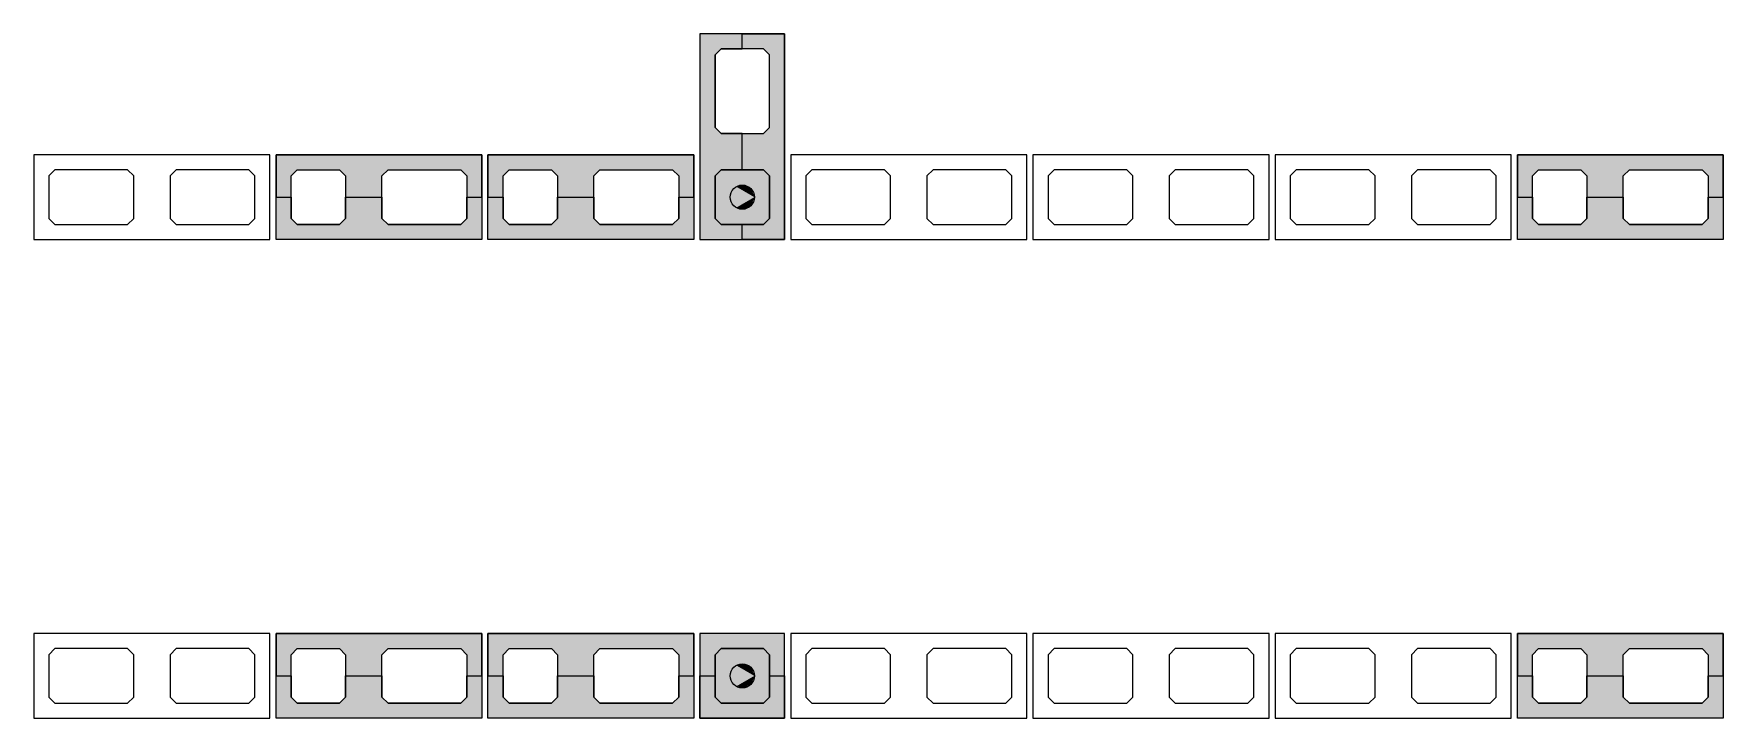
# Model space of a CAD drawing. Extents: x -1.9 to 86, y -1.5 to 60.9.
# Drawn here: x 10.45 to 16.03, y 42.48 to 44.74 of the extents above; entities that cross this region are included whole.
import ezdxf

# ---------------------------------------------------------------- set-up
doc = ezdxf.new("R2010")
doc.units = 0
doc.header["$MEASUREMENT"] = 0
for name, color, linetype in [('PENA_01', 1, 'CONTINUOUS'), ('PENA_02', 2, 'CONTINUOUS'), ('PENA_03', 3, 'CONTINUOUS'), ('PENA_11', 252, 'CONTINUOUS'), ('PENA_21', 100, 'CONTINUOUS'), ('PENA_28', 135, 'CONTINUOUS')]:
    doc.layers.add(name, color=color, linetype=linetype)

msp = doc.modelspace()

# ---------------------------------------------------------------- linework, layer by layer
at = {"layer": 'PENA_01', "linetype": 'Continuous'}
for points in [[(12.8789, 44.4316), (12.8789, 44.6716), (12.8589, 44.6916), (12.7189, 44.6916), (12.6989, 44.6716), (12.6989, 44.4316), (12.7189, 44.4116), (12.8589, 44.4116), (12.8789, 44.4316)], [(10.7789, 44.2716), (10.7589, 44.2916), (10.5189, 44.2916), (10.4989, 44.2716), (10.4989, 44.1316), (10.5189, 44.1116), (10.7589, 44.1116), (10.7789, 44.1316), (10.7789, 44.2716)], [(11.1789, 44.2716), (11.1589, 44.2916), (10.9189, 44.2916), (10.8989, 44.2716), (10.8989, 44.1316), (10.9189, 44.1116), (11.1589, 44.1116), (11.1789, 44.1316), (11.1789, 44.2716)], [(11.3189, 44.2916), (11.4589, 44.2916), (11.4789, 44.2716), (11.4789, 44.1316), (11.4589, 44.1116), (11.3189, 44.1116), (11.2989, 44.1316), (11.2989, 44.2716), (11.3189, 44.2916)], [(11.6189, 44.2916), (11.8589, 44.2916), (11.8789, 44.2716), (11.8789, 44.1316), (11.8589, 44.1116), (11.6189, 44.1116), (11.5989, 44.1316), (11.5989, 44.2716), (11.6189, 44.2916)], [(12.0189, 44.2916), (12.1589, 44.2916), (12.1789, 44.2716), (12.1789, 44.1316), (12.1589, 44.1116), (12.0189, 44.1116), (11.9989, 44.1316), (11.9989, 44.2716), (12.0189, 44.2916)], [(12.3189, 44.2916), (12.5589, 44.2916), (12.5789, 44.2716), (12.5789, 44.1316), (12.5589, 44.1116), (12.3189, 44.1116), (12.2989, 44.1316), (12.2989, 44.2716), (12.3189, 44.2916)], [(12.8789, 44.1316), (12.8789, 44.2716), (12.8589, 44.2916), (12.7189, 44.2916), (12.6989, 44.2716), (12.6989, 44.1316), (12.7189, 44.1116), (12.8589, 44.1116), (12.8789, 44.1316)], [(13.2789, 44.2716), (13.2589, 44.2916), (13.0189, 44.2916), (12.9989, 44.2716), (12.9989, 44.1316), (13.0189, 44.1116), (13.2589, 44.1116), (13.2789, 44.1316), (13.2789, 44.2716)], [(13.6789, 44.2716), (13.6589, 44.2916), (13.4189, 44.2916), (13.3989, 44.2716), (13.3989, 44.1316), (13.4189, 44.1116), (13.6589, 44.1116), (13.6789, 44.1316), (13.6789, 44.2716)], [(14.0789, 44.2716), (14.0589, 44.2916), (13.8189, 44.2916), (13.7989, 44.2716), (13.7989, 44.1316), (13.8189, 44.1116), (14.0589, 44.1116), (14.0789, 44.1316), (14.0789, 44.2716)], [(14.4789, 44.2716), (14.4589, 44.2916), (14.2189, 44.2916), (14.1989, 44.2716), (14.1989, 44.1316), (14.2189, 44.1116), (14.4589, 44.1116), (14.4789, 44.1316), (14.4789, 44.2716)], [(14.8789, 44.2716), (14.8589, 44.2916), (14.6189, 44.2916), (14.5989, 44.2716), (14.5989, 44.1316), (14.6189, 44.1116), (14.8589, 44.1116), (14.8789, 44.1316), (14.8789, 44.2716)], [(15.2789, 44.2716), (15.2589, 44.2916), (15.0189, 44.2916), (14.9989, 44.2716), (14.9989, 44.1316), (15.0189, 44.1116), (15.2589, 44.1116), (15.2789, 44.1316), (15.2789, 44.2716)], [(15.4189, 44.2916), (15.5589, 44.2916), (15.5789, 44.2716), (15.5789, 44.1316), (15.5589, 44.1116), (15.4189, 44.1116), (15.3989, 44.1316), (15.3989, 44.2716), (15.4189, 44.2916)], [(15.7189, 44.2916), (15.9589, 44.2916), (15.9789, 44.2716), (15.9789, 44.1316), (15.9589, 44.1116), (15.7189, 44.1116), (15.6989, 44.1316), (15.6989, 44.2716), (15.7189, 44.2916)], [(10.7789, 42.6895), (10.7589, 42.7095), (10.5189, 42.7095), (10.4989, 42.6895), (10.4989, 42.5495), (10.5189, 42.5295), (10.7589, 42.5295), (10.7789, 42.5495), (10.7789, 42.6895)], [(11.1789, 42.6895), (11.1589, 42.7095), (10.9189, 42.7095), (10.8989, 42.6895), (10.8989, 42.5495), (10.9189, 42.5295), (11.1589, 42.5295), (11.1789, 42.5495), (11.1789, 42.6895)], [(11.3189, 42.7095), (11.4589, 42.7095), (11.4789, 42.6895), (11.4789, 42.5495), (11.4589, 42.5295), (11.3189, 42.5295), (11.2989, 42.5495), (11.2989, 42.6895), (11.3189, 42.7095)], [(11.6189, 42.7095), (11.8589, 42.7095), (11.8789, 42.6895), (11.8789, 42.5495), (11.8589, 42.5295), (11.6189, 42.5295), (11.5989, 42.5495), (11.5989, 42.6895), (11.6189, 42.7095)], [(12.0189, 42.7095), (12.1589, 42.7095), (12.1789, 42.6895), (12.1789, 42.5495), (12.1589, 42.5295), (12.0189, 42.5295), (11.9989, 42.5495), (11.9989, 42.6895), (12.0189, 42.7095)], [(12.3189, 42.7095), (12.5589, 42.7095), (12.5789, 42.6895), (12.5789, 42.5495), (12.5589, 42.5295), (12.3189, 42.5295), (12.2989, 42.5495), (12.2989, 42.6895), (12.3189, 42.7095)], [(12.6989, 42.5495), (12.7189, 42.5295), (12.8589, 42.5295), (12.8789, 42.5495), (12.8789, 42.6895), (12.8589, 42.7095), (12.7189, 42.7095), (12.6989, 42.6895), (12.6989, 42.5495)], [(13.2789, 42.6895), (13.2589, 42.7095), (13.0189, 42.7095), (12.9989, 42.6895), (12.9989, 42.5495), (13.0189, 42.5295), (13.2589, 42.5295), (13.2789, 42.5495), (13.2789, 42.6895)], [(13.6789, 42.6895), (13.6589, 42.7095), (13.4189, 42.7095), (13.3989, 42.6895), (13.3989, 42.5495), (13.4189, 42.5295), (13.6589, 42.5295), (13.6789, 42.5495), (13.6789, 42.6895)], [(14.0789, 42.6895), (14.0589, 42.7095), (13.8189, 42.7095), (13.7989, 42.6895), (13.7989, 42.5495), (13.8189, 42.5295), (14.0589, 42.5295), (14.0789, 42.5495), (14.0789, 42.6895)], [(14.4789, 42.6895), (14.4589, 42.7095), (14.2189, 42.7095), (14.1989, 42.6895), (14.1989, 42.5495), (14.2189, 42.5295), (14.4589, 42.5295), (14.4789, 42.5495), (14.4789, 42.6895)], [(14.8789, 42.6895), (14.8589, 42.7095), (14.6189, 42.7095), (14.5989, 42.6895), (14.5989, 42.5495), (14.6189, 42.5295), (14.8589, 42.5295), (14.8789, 42.5495), (14.8789, 42.6895)], [(15.2789, 42.6895), (15.2589, 42.7095), (15.0189, 42.7095), (14.9989, 42.6895), (14.9989, 42.5495), (15.0189, 42.5295), (15.2589, 42.5295), (15.2789, 42.5495), (15.2789, 42.6895)], [(15.4189, 42.7095), (15.5589, 42.7095), (15.5789, 42.6895), (15.5789, 42.5495), (15.5589, 42.5295), (15.4189, 42.5295), (15.3989, 42.5495), (15.3989, 42.6895), (15.4189, 42.7095)], [(15.7189, 42.7095), (15.9589, 42.7095), (15.9789, 42.6895), (15.9789, 42.5495), (15.9589, 42.5295), (15.7189, 42.5295), (15.6989, 42.5495), (15.6989, 42.6895), (15.7189, 42.7095)]]:
    msp.add_lwpolyline(points, dxfattribs=at)
at = {"layer": 'PENA_02', "linetype": 'Continuous'}
for points in [[(12.9289, 44.0616), (12.9289, 44.7416), (12.6489, 44.7416), (12.6489, 44.0616), (12.9289, 44.0616)], [(11.2289, 44.3416), (10.4489, 44.3416), (10.4489, 44.0616), (11.2289, 44.0616), (11.2289, 44.3416)], [(11.2489, 44.3416), (11.9289, 44.3416), (11.9289, 44.0616), (11.2489, 44.0616), (11.2489, 44.3416)], [(11.9489, 44.3416), (12.6289, 44.3416), (12.6289, 44.0616), (11.9489, 44.0616), (11.9489, 44.3416)], [(13.7289, 44.3416), (12.9489, 44.3416), (12.9489, 44.0616), (13.7289, 44.0616), (13.7289, 44.3416)], [(14.5289, 44.3416), (13.7489, 44.3416), (13.7489, 44.0616), (14.5289, 44.0616), (14.5289, 44.3416)], [(15.3289, 44.3416), (14.5489, 44.3416), (14.5489, 44.0616), (15.3289, 44.0616), (15.3289, 44.3416)], [(15.3489, 44.3416), (16.0289, 44.3416), (16.0289, 44.0616), (15.3489, 44.0616), (15.3489, 44.3416)], [(11.2289, 42.7595), (10.4489, 42.7595), (10.4489, 42.4795), (11.2289, 42.4795), (11.2289, 42.7595)], [(11.2489, 42.7595), (11.9289, 42.7595), (11.9289, 42.4795), (11.2489, 42.4795), (11.2489, 42.7595)], [(11.9489, 42.7595), (12.6289, 42.7595), (12.6289, 42.4795), (11.9489, 42.4795), (11.9489, 42.7595)], [(12.6489, 42.4795), (12.9289, 42.4795), (12.9289, 42.7595), (12.6489, 42.7595), (12.6489, 42.4795)], [(13.7289, 42.7595), (12.9489, 42.7595), (12.9489, 42.4795), (13.7289, 42.4795), (13.7289, 42.7595)], [(14.5289, 42.7595), (13.7489, 42.7595), (13.7489, 42.4795), (14.5289, 42.4795), (14.5289, 42.7595)], [(15.3289, 42.7595), (14.5489, 42.7595), (14.5489, 42.4795), (15.3289, 42.4795), (15.3289, 42.7595)], [(15.3489, 42.7595), (16.0289, 42.7595), (16.0289, 42.4795), (15.3489, 42.4795), (15.3489, 42.7595)]]:
    msp.add_lwpolyline(points, dxfattribs=at)
at = {"layer": 'PENA_03', "linetype": 'Continuous'}
for points in [[(12.8789, 44.1316), (12.8589, 44.1116), (12.7189, 44.1116), (12.6989, 44.1316), (12.6989, 44.2716), (12.7189, 44.2916), (12.8589, 44.2916), (12.8789, 44.2716), (12.8789, 44.1316)], [(12.8789, 42.5495), (12.8589, 42.5295), (12.7189, 42.5295), (12.6989, 42.5495), (12.6989, 42.6895), (12.7189, 42.7095), (12.8589, 42.7095), (12.8789, 42.6895), (12.8789, 42.5495)]]:
    msp.add_lwpolyline(points, dxfattribs=at)
for centre in [(12.7889, 44.2016), (12.7889, 42.6195)]:
    msp.add_circle(centre, 0.04, dxfattribs=at)
for points in [[(12.8289, 44.2016), (12.7689, 44.2363), (12.7513, 44.2153)], [(12.8289, 44.2016), (12.7513, 44.2153), (12.7513, 44.188)], [(12.8289, 44.2016), (12.7513, 44.188), (12.7689, 44.167)], [(12.8289, 44.2016), (12.7958, 44.241), (12.7689, 44.2363)], [(12.8289, 44.2016), (12.7689, 44.167), (12.7958, 44.1622)], [(12.8289, 44.2016), (12.8195, 44.2273), (12.7958, 44.241)], [(12.8289, 44.2016), (12.7958, 44.1622), (12.8195, 44.1759)], [(12.8289, 44.2016), (12.8195, 44.1759), (12.8289, 44.2016)], [(12.8289, 42.6195), (12.7689, 42.6542), (12.7513, 42.6332)], [(12.8289, 42.6195), (12.7513, 42.6332), (12.7513, 42.6058)], [(12.8289, 42.6195), (12.7958, 42.6589), (12.7689, 42.6542)], [(12.8289, 42.6195), (12.8195, 42.6452), (12.7958, 42.6589)], [(12.8289, 42.6195), (12.7513, 42.6058), (12.7689, 42.5849)], [(12.8289, 42.6195), (12.7689, 42.5849), (12.7958, 42.5801)], [(12.8289, 42.6195), (12.7958, 42.5801), (12.8195, 42.5938)], [(12.8289, 42.6195), (12.8195, 42.5938), (12.8289, 42.6195)]]:
    msp.add_solid(points, dxfattribs=at)
at = {"layer": 'PENA_11', "linetype": 'Continuous'}
for points in [[(12.8789, 44.1316), (12.6989, 44.2716), (12.7189, 44.2916)], [(12.8789, 44.1316), (12.6989, 44.1316), (12.6989, 44.2716)], [(12.8789, 44.1316), (12.7189, 44.2916), (12.8589, 44.2916)], [(12.8789, 44.1316), (12.8589, 44.2916), (12.8789, 44.2716)], [(12.8789, 44.1316), (12.8789, 44.2716), (12.8789, 44.1316)], [(12.8789, 44.1316), (12.7189, 44.1116), (12.6989, 44.1316)], [(12.8789, 44.1316), (12.8589, 44.1116), (12.7189, 44.1116)], [(12.8789, 42.5495), (12.6989, 42.6895), (12.7189, 42.7095)], [(12.8789, 42.5495), (12.6989, 42.5495), (12.6989, 42.6895)], [(12.8789, 42.5495), (12.7189, 42.7095), (12.8589, 42.7095)], [(12.8789, 42.5495), (12.8589, 42.7095), (12.8789, 42.6895)], [(12.8789, 42.5495), (12.8789, 42.6895), (12.8789, 42.5495)], [(12.8789, 42.5495), (12.7189, 42.5295), (12.6989, 42.5495)], [(12.8789, 42.5495), (12.8589, 42.5295), (12.7189, 42.5295)]]:
    msp.add_solid(points, dxfattribs=at)
at = {"layer": 'PENA_21', "linetype": 'Continuous'}
for points in [[(12.7889, 44.0616), (12.7889, 44.1116), (12.7189, 44.1116), (12.6989, 44.1316), (12.6989, 44.2716), (12.7189, 44.2916), (12.7889, 44.2916), (12.7889, 44.4116), (12.7189, 44.4116), (12.6989, 44.4316), (12.6989, 44.6716), (12.7189, 44.6916), (12.7889, 44.6916), (12.7889, 44.7416), (12.6489, 44.7416), (12.6489, 44.0616), (12.7889, 44.0616)], [(12.7889, 44.0616), (12.7889, 44.1116), (12.8589, 44.1116), (12.8789, 44.1316), (12.8789, 44.2716), (12.8589, 44.2916), (12.7889, 44.2916), (12.7889, 44.4116), (12.8589, 44.4116), (12.8789, 44.4316), (12.8789, 44.6716), (12.8589, 44.6916), (12.7889, 44.6916), (12.7889, 44.7416), (12.9289, 44.7416), (12.9289, 44.0616), (12.7889, 44.0616)], [(11.2489, 44.2016), (11.2989, 44.2016), (11.2989, 44.2716), (11.3189, 44.2916), (11.4589, 44.2916), (11.4789, 44.2716), (11.4789, 44.2016), (11.5989, 44.2016), (11.5989, 44.2716), (11.6189, 44.2916), (11.8589, 44.2916), (11.8789, 44.2716), (11.8789, 44.2016), (11.9289, 44.2016), (11.9289, 44.3416), (11.2489, 44.3416), (11.2489, 44.2016)], [(11.9489, 44.2016), (11.9989, 44.2016), (11.9989, 44.2716), (12.0189, 44.2916), (12.1589, 44.2916), (12.1789, 44.2716), (12.1789, 44.2016), (12.2989, 44.2016), (12.2989, 44.2716), (12.3189, 44.2916), (12.5589, 44.2916), (12.5789, 44.2716), (12.5789, 44.2016), (12.6289, 44.2016), (12.6289, 44.3416), (11.9489, 44.3416), (11.9489, 44.2016)], [(15.3489, 44.2016), (15.3989, 44.2016), (15.3989, 44.2716), (15.4189, 44.2916), (15.5589, 44.2916), (15.5789, 44.2716), (15.5789, 44.2016), (15.6989, 44.2016), (15.6989, 44.2716), (15.7189, 44.2916), (15.9589, 44.2916), (15.9789, 44.2716), (15.9789, 44.2016), (16.0289, 44.2016), (16.0289, 44.3416), (15.3489, 44.3416), (15.3489, 44.2016)], [(11.2489, 44.2016), (11.2989, 44.2016), (11.2989, 44.1316), (11.3189, 44.1116), (11.4589, 44.1116), (11.4789, 44.1316), (11.4789, 44.2016), (11.5989, 44.2016), (11.5989, 44.1316), (11.6189, 44.1116), (11.8589, 44.1116), (11.8789, 44.1316), (11.8789, 44.2016), (11.9289, 44.2016), (11.9289, 44.0616), (11.2489, 44.0616), (11.2489, 44.2016)], [(11.9489, 44.2016), (11.9989, 44.2016), (11.9989, 44.1316), (12.0189, 44.1116), (12.1589, 44.1116), (12.1789, 44.1316), (12.1789, 44.2016), (12.2989, 44.2016), (12.2989, 44.1316), (12.3189, 44.1116), (12.5589, 44.1116), (12.5789, 44.1316), (12.5789, 44.2016), (12.6289, 44.2016), (12.6289, 44.0616), (11.9489, 44.0616), (11.9489, 44.2016)], [(15.3489, 44.2016), (15.3989, 44.2016), (15.3989, 44.1316), (15.4189, 44.1116), (15.5589, 44.1116), (15.5789, 44.1316), (15.5789, 44.2016), (15.6989, 44.2016), (15.6989, 44.1316), (15.7189, 44.1116), (15.9589, 44.1116), (15.9789, 44.1316), (15.9789, 44.2016), (16.0289, 44.2016), (16.0289, 44.0616), (15.3489, 44.0616), (15.3489, 44.2016)], [(11.2489, 42.6195), (11.2989, 42.6195), (11.2989, 42.6895), (11.3189, 42.7095), (11.4589, 42.7095), (11.4789, 42.6895), (11.4789, 42.6195), (11.5989, 42.6195), (11.5989, 42.6895), (11.6189, 42.7095), (11.8589, 42.7095), (11.8789, 42.6895), (11.8789, 42.6195), (11.9289, 42.6195), (11.9289, 42.7595), (11.2489, 42.7595), (11.2489, 42.6195)], [(11.9489, 42.6195), (11.9989, 42.6195), (11.9989, 42.6895), (12.0189, 42.7095), (12.1589, 42.7095), (12.1789, 42.6895), (12.1789, 42.6195), (12.2989, 42.6195), (12.2989, 42.6895), (12.3189, 42.7095), (12.5589, 42.7095), (12.5789, 42.6895), (12.5789, 42.6195), (12.6289, 42.6195), (12.6289, 42.7595), (11.9489, 42.7595), (11.9489, 42.6195)], [(15.3489, 42.6195), (15.3989, 42.6195), (15.3989, 42.6895), (15.4189, 42.7095), (15.5589, 42.7095), (15.5789, 42.6895), (15.5789, 42.6195), (15.6989, 42.6195), (15.6989, 42.6895), (15.7189, 42.7095), (15.9589, 42.7095), (15.9789, 42.6895), (15.9789, 42.6195), (16.0289, 42.6195), (16.0289, 42.7595), (15.3489, 42.7595), (15.3489, 42.6195)], [(11.2489, 42.6195), (11.2989, 42.6195), (11.2989, 42.5495), (11.3189, 42.5295), (11.4589, 42.5295), (11.4789, 42.5495), (11.4789, 42.6195), (11.5989, 42.6195), (11.5989, 42.5495), (11.6189, 42.5295), (11.8589, 42.5295), (11.8789, 42.5495), (11.8789, 42.6195), (11.9289, 42.6195), (11.9289, 42.4795), (11.2489, 42.4795), (11.2489, 42.6195)], [(11.9489, 42.6195), (11.9989, 42.6195), (11.9989, 42.5495), (12.0189, 42.5295), (12.1589, 42.5295), (12.1789, 42.5495), (12.1789, 42.6195), (12.2989, 42.6195), (12.2989, 42.5495), (12.3189, 42.5295), (12.5589, 42.5295), (12.5789, 42.5495), (12.5789, 42.6195), (12.6289, 42.6195), (12.6289, 42.4795), (11.9489, 42.4795), (11.9489, 42.6195)], [(15.3489, 42.6195), (15.3989, 42.6195), (15.3989, 42.5495), (15.4189, 42.5295), (15.5589, 42.5295), (15.5789, 42.5495), (15.5789, 42.6195), (15.6989, 42.6195), (15.6989, 42.5495), (15.7189, 42.5295), (15.9589, 42.5295), (15.9789, 42.5495), (15.9789, 42.6195), (16.0289, 42.6195), (16.0289, 42.4795), (15.3489, 42.4795), (15.3489, 42.6195)]]:
    msp.add_lwpolyline(points, dxfattribs=at)
for points in [[(12.7889, 44.7416), (12.6489, 44.7416), (12.7189, 44.6916)], [(12.7189, 44.6916), (12.6489, 44.7416), (12.6989, 44.6716)], [(12.6489, 44.7416), (12.6989, 44.2716), (12.6989, 44.6716)], [(12.6489, 44.7416), (12.6989, 44.1316), (12.6989, 44.2716)], [(12.6489, 44.0616), (12.6989, 44.1316), (12.6489, 44.7416)], [(12.7889, 44.6916), (12.7889, 44.7416), (12.7189, 44.6916)], [(12.9289, 44.7416), (12.8589, 44.6916), (12.7889, 44.7416)], [(12.8589, 44.6916), (12.7889, 44.6916), (12.7889, 44.7416)], [(12.8789, 44.6716), (12.8589, 44.6916), (12.9289, 44.7416)], [(12.9289, 44.0616), (12.8789, 44.6716), (12.9289, 44.7416)], [(12.6989, 44.6716), (12.6989, 44.2716), (12.6989, 44.4316)], [(12.8789, 44.4316), (12.8789, 44.6716), (12.9289, 44.0616)], [(12.6989, 44.2716), (12.7189, 44.2916), (12.6989, 44.4316)], [(12.6989, 44.4316), (12.7189, 44.2916), (12.7189, 44.4116)], [(12.8589, 44.4116), (12.8789, 44.4316), (12.8789, 44.2716)], [(12.8789, 44.2716), (12.8789, 44.4316), (12.9289, 44.0616)], [(12.7189, 44.2916), (12.7889, 44.2916), (12.7189, 44.4116)], [(12.7189, 44.4116), (12.7889, 44.2916), (12.7889, 44.4116)], [(12.7889, 44.2916), (12.7889, 44.4116), (12.8589, 44.2916)], [(12.7889, 44.4116), (12.8589, 44.4116), (12.8589, 44.2916)], [(12.8589, 44.2916), (12.8589, 44.4116), (12.8789, 44.2716)], [(11.9289, 44.3416), (11.2489, 44.3416), (11.3189, 44.2916)], [(11.2489, 44.3416), (11.2489, 44.2016), (11.2989, 44.2016)], [(11.2489, 44.3416), (11.2989, 44.2016), (11.2989, 44.2716)], [(11.2489, 44.3416), (11.2989, 44.2716), (11.3189, 44.2916)], [(11.9289, 44.3416), (11.3189, 44.2916), (11.4589, 44.2916)], [(11.9289, 44.3416), (11.4589, 44.2916), (11.4789, 44.2716)], [(11.9289, 44.3416), (11.4789, 44.2716), (11.6189, 44.2916)], [(11.9289, 44.3416), (11.6189, 44.2916), (11.8589, 44.2916)], [(11.9289, 44.3416), (11.8589, 44.2916), (11.8789, 44.2716)], [(11.9289, 44.3416), (11.8789, 44.2716), (11.9289, 44.2016)], [(12.6289, 44.3416), (11.9489, 44.3416), (12.0189, 44.2916)], [(11.9489, 44.3416), (11.9489, 44.2016), (11.9989, 44.2016)], [(11.9489, 44.3416), (11.9989, 44.2016), (11.9989, 44.2716)], [(11.9489, 44.3416), (11.9989, 44.2716), (12.0189, 44.2916)], [(12.6289, 44.3416), (12.0189, 44.2916), (12.1589, 44.2916)], [(12.6289, 44.3416), (12.1589, 44.2916), (12.1789, 44.2716)], [(12.6289, 44.3416), (12.1789, 44.2716), (12.3189, 44.2916)], [(12.6289, 44.3416), (12.3189, 44.2916), (12.5589, 44.2916)], [(12.6289, 44.3416), (12.5589, 44.2916), (12.5789, 44.2716)], [(12.6289, 44.3416), (12.5789, 44.2716), (12.6289, 44.2016)], [(16.0289, 44.3416), (15.3489, 44.3416), (15.4189, 44.2916)], [(15.3989, 44.2716), (15.4189, 44.2916), (15.3489, 44.3416)], [(15.3989, 44.2716), (15.3489, 44.3416), (15.3489, 44.2016)], [(16.0289, 44.3416), (15.4189, 44.2916), (15.5589, 44.2916)], [(16.0289, 44.3416), (15.5589, 44.2916), (15.5789, 44.2716)], [(16.0289, 44.3416), (15.5789, 44.2716), (15.7189, 44.2916)], [(16.0289, 44.3416), (15.7189, 44.2916), (15.9589, 44.2916)], [(16.0289, 44.3416), (15.9589, 44.2916), (15.9789, 44.2716)], [(16.0289, 44.3416), (15.9789, 44.2716), (15.9789, 44.2016)], [(16.0289, 44.3416), (15.9789, 44.2016), (16.0289, 44.2016)], [(11.4789, 44.2716), (11.5989, 44.2716), (11.6189, 44.2916)], [(11.4789, 44.2716), (11.4789, 44.2016), (11.5989, 44.2016)], [(11.4789, 44.2716), (11.5989, 44.2016), (11.5989, 44.2716)], [(11.9289, 44.2016), (11.8789, 44.2716), (11.8789, 44.2016)], [(12.1789, 44.2716), (12.2989, 44.2716), (12.3189, 44.2916)], [(12.1789, 44.2716), (12.1789, 44.2016), (12.2989, 44.2016)], [(12.1789, 44.2716), (12.2989, 44.2016), (12.2989, 44.2716)], [(12.6289, 44.2016), (12.5789, 44.2716), (12.5789, 44.2016)], [(12.9289, 44.0616), (12.8789, 44.1316), (12.8789, 44.2716)], [(15.3989, 44.2716), (15.3489, 44.2016), (15.3989, 44.2016)], [(15.5789, 44.2016), (15.6989, 44.2716), (15.7189, 44.2916)], [(15.5789, 44.2016), (15.7189, 44.2916), (15.5789, 44.2716)], [(15.5789, 44.2016), (15.6989, 44.2016), (15.6989, 44.2716)], [(11.2989, 44.1316), (11.2489, 44.0616), (11.2489, 44.2016)], [(11.2989, 44.1316), (11.2489, 44.2016), (11.2989, 44.2016)], [(11.4789, 44.2016), (11.5989, 44.2016), (11.5989, 44.1316)], [(11.4789, 44.2016), (11.5989, 44.1316), (11.6189, 44.1116)], [(11.4789, 44.2016), (11.6189, 44.1116), (11.4789, 44.1316)], [(11.9289, 44.0616), (11.8789, 44.1316), (11.8789, 44.2016)], [(11.9289, 44.0616), (11.8789, 44.2016), (11.9289, 44.2016)], [(11.9989, 44.1316), (11.9489, 44.0616), (11.9489, 44.2016)], [(11.9989, 44.1316), (11.9489, 44.2016), (11.9989, 44.2016)], [(12.1789, 44.2016), (12.2989, 44.2016), (12.2989, 44.1316)], [(12.1789, 44.2016), (12.2989, 44.1316), (12.3189, 44.1116)], [(12.1789, 44.2016), (12.3189, 44.1116), (12.1789, 44.1316)], [(12.6289, 44.0616), (12.5789, 44.1316), (12.5789, 44.2016)], [(12.6289, 44.0616), (12.5789, 44.2016), (12.6289, 44.2016)], [(15.3489, 44.0616), (15.3489, 44.2016), (15.3989, 44.2016)], [(15.3489, 44.0616), (15.3989, 44.2016), (15.3989, 44.1316)], [(15.5789, 44.1316), (15.5789, 44.2016), (15.6989, 44.2016)], [(15.5789, 44.1316), (15.6989, 44.2016), (15.6989, 44.1316)], [(16.0289, 44.0616), (15.9789, 44.1316), (16.0289, 44.2016)], [(16.0289, 44.2016), (15.9789, 44.1316), (15.9789, 44.2016)], [(11.2989, 44.1316), (11.3189, 44.1116), (11.2489, 44.0616)], [(11.9289, 44.0616), (11.2489, 44.0616), (11.3189, 44.1116)], [(11.9289, 44.0616), (11.3189, 44.1116), (11.4589, 44.1116)], [(11.9289, 44.0616), (11.4589, 44.1116), (11.4789, 44.1316)], [(11.9289, 44.0616), (11.4789, 44.1316), (11.6189, 44.1116)], [(11.9289, 44.0616), (11.6189, 44.1116), (11.8589, 44.1116)], [(11.9289, 44.0616), (11.8589, 44.1116), (11.8789, 44.1316)], [(11.9989, 44.1316), (12.0189, 44.1116), (11.9489, 44.0616)], [(12.6289, 44.0616), (11.9489, 44.0616), (12.0189, 44.1116)], [(12.6289, 44.0616), (12.0189, 44.1116), (12.1589, 44.1116)], [(12.6289, 44.0616), (12.1589, 44.1116), (12.1789, 44.1316)], [(12.6289, 44.0616), (12.1789, 44.1316), (12.3189, 44.1116)], [(12.6289, 44.0616), (12.3189, 44.1116), (12.5589, 44.1116)], [(12.6289, 44.0616), (12.5589, 44.1116), (12.5789, 44.1316)], [(12.6489, 44.0616), (12.7189, 44.1116), (12.6989, 44.1316)], [(12.7889, 44.0616), (12.7189, 44.1116), (12.6489, 44.0616)], [(12.7889, 44.0616), (12.7889, 44.1116), (12.7189, 44.1116)], [(12.9289, 44.0616), (12.7889, 44.0616), (12.7889, 44.1116)], [(12.9289, 44.0616), (12.7889, 44.1116), (12.8589, 44.1116)], [(12.9289, 44.0616), (12.8589, 44.1116), (12.8789, 44.1316)], [(15.3489, 44.0616), (15.3989, 44.1316), (15.4189, 44.1116)], [(16.0289, 44.0616), (15.3489, 44.0616), (15.4189, 44.1116)], [(16.0289, 44.0616), (15.4189, 44.1116), (15.5589, 44.1116)], [(16.0289, 44.0616), (15.5589, 44.1116), (15.5789, 44.1316)], [(16.0289, 44.0616), (15.5789, 44.1316), (15.7189, 44.1116)], [(15.5789, 44.1316), (15.6989, 44.1316), (15.7189, 44.1116)], [(16.0289, 44.0616), (15.7189, 44.1116), (15.9589, 44.1116)], [(16.0289, 44.0616), (15.9589, 44.1116), (15.9789, 44.1316)], [(11.9289, 42.7595), (11.2489, 42.7595), (11.3189, 42.7095)], [(11.2489, 42.7595), (11.2489, 42.6195), (11.2989, 42.6195)], [(11.2489, 42.7595), (11.2989, 42.6195), (11.2989, 42.6895)], [(11.2489, 42.7595), (11.2989, 42.6895), (11.3189, 42.7095)], [(11.9289, 42.7595), (11.3189, 42.7095), (11.4589, 42.7095)], [(11.9289, 42.7595), (11.4589, 42.7095), (11.4789, 42.6895)], [(11.9289, 42.7595), (11.4789, 42.6895), (11.6189, 42.7095)], [(11.9289, 42.7595), (11.6189, 42.7095), (11.8589, 42.7095)], [(11.9289, 42.7595), (11.8589, 42.7095), (11.8789, 42.6895)], [(11.9289, 42.7595), (11.8789, 42.6895), (11.9289, 42.6195)], [(12.6289, 42.7595), (11.9489, 42.7595), (12.0189, 42.7095)], [(11.9489, 42.7595), (11.9489, 42.6195), (11.9989, 42.6195)], [(11.9489, 42.7595), (11.9989, 42.6195), (11.9989, 42.6895)], [(11.9489, 42.7595), (11.9989, 42.6895), (12.0189, 42.7095)], [(12.6289, 42.7595), (12.0189, 42.7095), (12.1589, 42.7095)], [(12.6289, 42.7595), (12.1589, 42.7095), (12.1789, 42.6895)], [(12.6289, 42.7595), (12.1789, 42.6895), (12.3189, 42.7095)], [(12.6289, 42.7595), (12.3189, 42.7095), (12.5589, 42.7095)], [(12.6289, 42.7595), (12.5589, 42.7095), (12.5789, 42.6895)], [(12.6289, 42.7595), (12.5789, 42.6895), (12.6289, 42.6195)], [(16.0289, 42.7595), (15.3489, 42.7595), (15.4189, 42.7095)], [(15.3989, 42.6895), (15.4189, 42.7095), (15.3489, 42.7595)], [(15.3989, 42.6895), (15.3489, 42.7595), (15.3489, 42.6195)], [(16.0289, 42.7595), (15.4189, 42.7095), (15.5589, 42.7095)], [(16.0289, 42.7595), (15.5589, 42.7095), (15.5789, 42.6895)], [(16.0289, 42.7595), (15.5789, 42.6895), (15.7189, 42.7095)], [(16.0289, 42.7595), (15.7189, 42.7095), (15.9589, 42.7095)], [(16.0289, 42.7595), (15.9589, 42.7095), (15.9789, 42.6895)], [(16.0289, 42.7595), (15.9789, 42.6895), (15.9789, 42.6195)], [(16.0289, 42.7595), (15.9789, 42.6195), (16.0289, 42.6195)], [(11.4789, 42.6895), (11.5989, 42.6895), (11.6189, 42.7095)], [(11.4789, 42.6895), (11.4789, 42.6195), (11.5989, 42.6195)], [(11.4789, 42.6895), (11.5989, 42.6195), (11.5989, 42.6895)], [(11.9289, 42.6195), (11.8789, 42.6895), (11.8789, 42.6195)], [(12.1789, 42.6895), (12.2989, 42.6895), (12.3189, 42.7095)], [(12.1789, 42.6895), (12.1789, 42.6195), (12.2989, 42.6195)], [(12.1789, 42.6895), (12.2989, 42.6195), (12.2989, 42.6895)], [(12.6289, 42.6195), (12.5789, 42.6895), (12.5789, 42.6195)], [(15.3989, 42.6895), (15.3489, 42.6195), (15.3989, 42.6195)], [(15.5789, 42.6195), (15.6989, 42.6895), (15.7189, 42.7095)], [(15.5789, 42.6195), (15.7189, 42.7095), (15.5789, 42.6895)], [(15.5789, 42.6195), (15.6989, 42.6195), (15.6989, 42.6895)], [(11.2989, 42.5495), (11.2489, 42.4795), (11.2489, 42.6195)], [(11.2989, 42.5495), (11.2489, 42.6195), (11.2989, 42.6195)], [(11.4789, 42.6195), (11.5989, 42.6195), (11.5989, 42.5495)], [(11.4789, 42.6195), (11.5989, 42.5495), (11.6189, 42.5295)], [(11.4789, 42.6195), (11.6189, 42.5295), (11.4789, 42.5495)], [(11.9289, 42.4795), (11.8789, 42.5495), (11.8789, 42.6195)], [(11.9289, 42.4795), (11.8789, 42.6195), (11.9289, 42.6195)], [(11.9989, 42.5495), (11.9489, 42.4795), (11.9489, 42.6195)], [(11.9989, 42.5495), (11.9489, 42.6195), (11.9989, 42.6195)], [(12.1789, 42.6195), (12.2989, 42.6195), (12.2989, 42.5495)], [(12.1789, 42.6195), (12.2989, 42.5495), (12.3189, 42.5295)], [(12.1789, 42.6195), (12.3189, 42.5295), (12.1789, 42.5495)], [(12.6289, 42.4795), (12.5789, 42.5495), (12.5789, 42.6195)], [(12.6289, 42.4795), (12.5789, 42.6195), (12.6289, 42.6195)], [(15.3489, 42.4795), (15.3489, 42.6195), (15.3989, 42.6195)], [(15.3489, 42.4795), (15.3989, 42.6195), (15.3989, 42.5495)], [(15.5789, 42.5495), (15.5789, 42.6195), (15.6989, 42.6195)], [(15.5789, 42.5495), (15.6989, 42.6195), (15.6989, 42.5495)], [(16.0289, 42.4795), (15.9789, 42.5495), (16.0289, 42.6195)], [(16.0289, 42.6195), (15.9789, 42.5495), (15.9789, 42.6195)], [(11.2989, 42.5495), (11.3189, 42.5295), (11.2489, 42.4795)], [(11.9289, 42.4795), (11.2489, 42.4795), (11.3189, 42.5295)], [(11.9289, 42.4795), (11.3189, 42.5295), (11.4589, 42.5295)], [(11.9289, 42.4795), (11.4589, 42.5295), (11.4789, 42.5495)], [(11.9289, 42.4795), (11.4789, 42.5495), (11.6189, 42.5295)], [(11.9289, 42.4795), (11.6189, 42.5295), (11.8589, 42.5295)], [(11.9289, 42.4795), (11.8589, 42.5295), (11.8789, 42.5495)], [(11.9989, 42.5495), (12.0189, 42.5295), (11.9489, 42.4795)], [(12.6289, 42.4795), (11.9489, 42.4795), (12.0189, 42.5295)], [(12.6289, 42.4795), (12.0189, 42.5295), (12.1589, 42.5295)], [(12.6289, 42.4795), (12.1589, 42.5295), (12.1789, 42.5495)], [(12.6289, 42.4795), (12.1789, 42.5495), (12.3189, 42.5295)], [(12.6289, 42.4795), (12.3189, 42.5295), (12.5589, 42.5295)], [(12.6289, 42.4795), (12.5589, 42.5295), (12.5789, 42.5495)], [(15.3489, 42.4795), (15.3989, 42.5495), (15.4189, 42.5295)], [(16.0289, 42.4795), (15.3489, 42.4795), (15.4189, 42.5295)], [(16.0289, 42.4795), (15.4189, 42.5295), (15.5589, 42.5295)], [(16.0289, 42.4795), (15.5589, 42.5295), (15.5789, 42.5495)], [(16.0289, 42.4795), (15.5789, 42.5495), (15.7189, 42.5295)], [(15.5789, 42.5495), (15.6989, 42.5495), (15.7189, 42.5295)], [(16.0289, 42.4795), (15.7189, 42.5295), (15.9589, 42.5295)], [(16.0289, 42.4795), (15.9589, 42.5295), (15.9789, 42.5495)]]:
    msp.add_solid(points, dxfattribs=at)
at = {"layer": 'PENA_28', "linetype": 'Continuous'}
for points in [[(12.8789, 42.6195), (12.9289, 42.6195), (12.9289, 42.7595), (12.6489, 42.7595), (12.6489, 42.6195), (12.6989, 42.6195), (12.6989, 42.6895), (12.7189, 42.7095), (12.8589, 42.7095), (12.8789, 42.6895), (12.8789, 42.6195)], [(12.8789, 42.6195), (12.9289, 42.6195), (12.9289, 42.4795), (12.6489, 42.4795), (12.6489, 42.6195), (12.6989, 42.6195), (12.6989, 42.5495), (12.7189, 42.5295), (12.8589, 42.5295), (12.8789, 42.5495), (12.8789, 42.6195)]]:
    msp.add_lwpolyline(points, dxfattribs=at)
for points in [[(12.6489, 42.6195), (12.6989, 42.6895), (12.6489, 42.7595)], [(12.6989, 42.6895), (12.7189, 42.7095), (12.6489, 42.7595)], [(12.6489, 42.7595), (12.7189, 42.7095), (12.9289, 42.7595)], [(12.7189, 42.7095), (12.8589, 42.7095), (12.9289, 42.7595)], [(12.9289, 42.7595), (12.8589, 42.7095), (12.8789, 42.6895)], [(12.9289, 42.6195), (12.9289, 42.7595), (12.8789, 42.6895)], [(12.6989, 42.6895), (12.6489, 42.6195), (12.6989, 42.6195)], [(12.8789, 42.6195), (12.9289, 42.6195), (12.8789, 42.6895)], [(12.6489, 42.6195), (12.6989, 42.5495), (12.6489, 42.4795)], [(12.6989, 42.5495), (12.6489, 42.6195), (12.6989, 42.6195)], [(12.8789, 42.6195), (12.9289, 42.6195), (12.8789, 42.5495)], [(12.9289, 42.6195), (12.9289, 42.4795), (12.8789, 42.5495)], [(12.6989, 42.5495), (12.7189, 42.5295), (12.6489, 42.4795)], [(12.6489, 42.4795), (12.7189, 42.5295), (12.9289, 42.4795)], [(12.7189, 42.5295), (12.8589, 42.5295), (12.9289, 42.4795)], [(12.9289, 42.4795), (12.8589, 42.5295), (12.8789, 42.5495)]]:
    msp.add_solid(points, dxfattribs=at)

doc.saveas('drawing.dxf')
